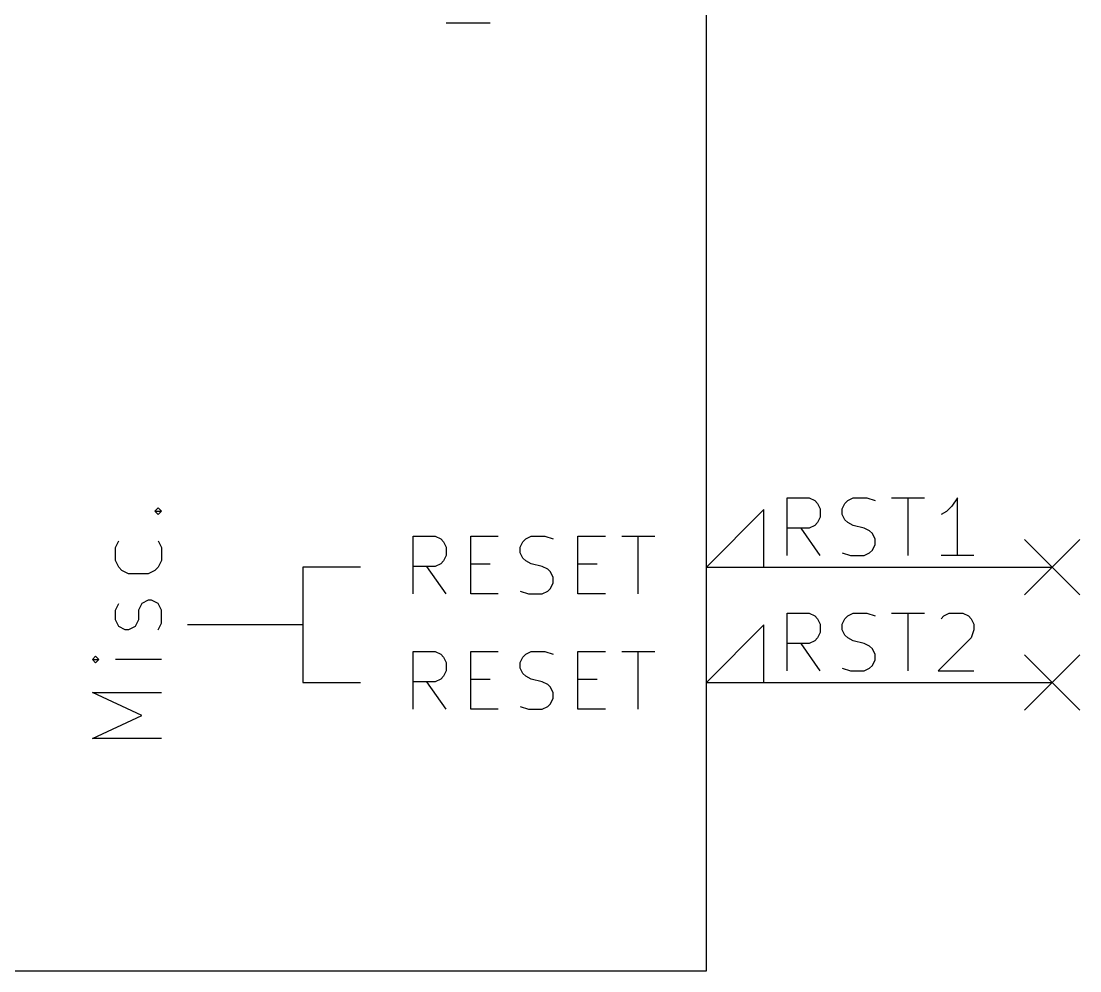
# Model space of a CAD drawing. Extents: x 0.4 to 11.3, y -7.9 to -0.4.
# Drawn here: x 6.506 to 7.424, y -4 to -3.176 of the extents above; entities that cross this region are included whole.
import ezdxf

# ---------------------------------------------------------------- set-up
doc = ezdxf.new("R2010")
doc.units = 0
doc.header["$MEASUREMENT"] = 0
for name, color, linetype in [('BLUE2', 5, 'CONTINUOUS'), ('CYAN2', 4, 'CONTINUOUS'), ('LYELLOW', 51, 'CONTINUOUS'), ('RED2', 1, 'CONTINUOUS'), ('RED3', 11, 'CONTINUOUS')]:
    doc.layers.add(name, color=color, linetype=linetype)

msp = doc.modelspace()

# ---------------------------------------------------------------- linework, layer by layer
at = {"layer": 'BLUE2', "linetype": 'CONTINUOUS'}
for p, q in [((7.376, -3.626), (7.424, -3.674)), ((7.424, -3.626), (7.376, -3.674)), ((7.376, -3.726), (7.424, -3.774)), ((7.424, -3.726), (7.376, -3.774))]:
    msp.add_line(p, q, dxfattribs=at)
at = {"layer": 'CYAN2', "linetype": 'CONTINUOUS'}
for p, q in [((6.87429, -3.17789), (6.91238, -3.17789)), ((6.87429, -3.17789), (6.91238, -3.17789)), ((6.84572, -3.67313), (6.84572, -3.62313)), ((6.84572, -3.62313), (6.86476, -3.62313)), ((6.84572, -3.67313), (6.84572, -3.62313)), ((6.84572, -3.62313), (6.86476, -3.62313)), ((6.86476, -3.62313), (6.86953, -3.62551)), ((6.86476, -3.62313), (6.86953, -3.62551)), ((6.86953, -3.62551), (6.87191, -3.62789)), ((6.86953, -3.62551), (6.87191, -3.62789)), ((6.89572, -3.67313), (6.89572, -3.62313)), ((6.89572, -3.62313), (6.91953, -3.62313)), ((6.89572, -3.67313), (6.89572, -3.62313)), ((6.89572, -3.62313), (6.91953, -3.62313)), ((6.94095, -3.62789), (6.94333, -3.62551)), ((6.94095, -3.62789), (6.94333, -3.62551)), ((6.94333, -3.62551), (6.9481, -3.62313)), ((6.94333, -3.62551), (6.9481, -3.62313)), ((6.9481, -3.62313), (6.96, -3.62313)), ((6.9481, -3.62313), (6.96, -3.62313)), ((6.96, -3.62313), (6.96715, -3.62551)), ((6.96, -3.62313), (6.96715, -3.62551)), ((6.98857, -3.67313), (6.98857, -3.62313)), ((6.98857, -3.62313), (7.01238, -3.62313)), ((6.98857, -3.67313), (6.98857, -3.62313)), ((6.98857, -3.62313), (7.01238, -3.62313)), ((7.02667, -3.62313), (7.05524, -3.62313)), ((7.02667, -3.62313), (7.05524, -3.62313)), ((7.04095, -3.67313), (7.04095, -3.62313)), ((7.04095, -3.67313), (7.04095, -3.62313)), ((6.87191, -3.62789), (6.87429, -3.63265)), ((6.87191, -3.62789), (6.87429, -3.63265)), ((6.87429, -3.63265), (6.87429, -3.6398)), ((6.87429, -3.63265), (6.87429, -3.6398)), ((6.93857, -3.63265), (6.94095, -3.62789)), ((6.93857, -3.63265), (6.94095, -3.62789)), ((6.93857, -3.63742), (6.93857, -3.63265)), ((6.93857, -3.63742), (6.93857, -3.63265)), ((6.87191, -3.64456), (6.86953, -3.64694)), ((6.87191, -3.64456), (6.86953, -3.64694)), ((6.87429, -3.6398), (6.87191, -3.64456)), ((6.87429, -3.6398), (6.87191, -3.64456)), ((6.94095, -3.64218), (6.93857, -3.63742)), ((6.94095, -3.64218), (6.93857, -3.63742)), ((6.94333, -3.64456), (6.94095, -3.64218)), ((6.94333, -3.64456), (6.94095, -3.64218)), ((6.9481, -3.64694), (6.94333, -3.64456)), ((6.9481, -3.64694), (6.94333, -3.64456)), ((6.86476, -3.64932), (6.84572, -3.64932)), ((6.86476, -3.64932), (6.84572, -3.64932)), ((6.87429, -3.67313), (6.85762, -3.64932)), ((6.87429, -3.67313), (6.85762, -3.64932)), ((6.86953, -3.64694), (6.86476, -3.64932)), ((6.86953, -3.64694), (6.86476, -3.64932)), ((6.89572, -3.64694), (6.91239, -3.64694)), ((6.89572, -3.64694), (6.91239, -3.64694)), ((6.95762, -3.64932), (6.9481, -3.64694)), ((6.95762, -3.64932), (6.9481, -3.64694)), ((6.96238, -3.6517), (6.95762, -3.64932)), ((6.96238, -3.6517), (6.95762, -3.64932)), ((6.96476, -3.65408), (6.96238, -3.6517)), ((6.96476, -3.65408), (6.96238, -3.6517)), ((6.96715, -3.65885), (6.96476, -3.65408)), ((6.96715, -3.65885), (6.96476, -3.65408)), ((6.98857, -3.64694), (7.00524, -3.64694)), ((6.98857, -3.64694), (7.00524, -3.64694)), ((6.96476, -3.66837), (6.96715, -3.66361)), ((6.96476, -3.66837), (6.96715, -3.66361)), ((6.96715, -3.66361), (6.96715, -3.65885)), ((6.96715, -3.66361), (6.96715, -3.65885)), ((6.91953, -3.67313), (6.89572, -3.67313)), ((6.91953, -3.67313), (6.89572, -3.67313)), ((6.93857, -3.67075), (6.94572, -3.67313)), ((6.93857, -3.67075), (6.94572, -3.67313)), ((6.94572, -3.67313), (6.95762, -3.67313)), ((6.94572, -3.67313), (6.95762, -3.67313)), ((6.95762, -3.67313), (6.96238, -3.67075)), ((6.95762, -3.67313), (6.96238, -3.67075)), ((6.96238, -3.67075), (6.96476, -3.66837)), ((6.96238, -3.67075), (6.96476, -3.66837)), ((7.01238, -3.67313), (6.98857, -3.67313)), ((7.01238, -3.67313), (6.98857, -3.67313)), ((6.84572, -3.77313), (6.84572, -3.72313)), ((6.84572, -3.72313), (6.86476, -3.72313)), ((6.84572, -3.77313), (6.84572, -3.72313)), ((6.84572, -3.72313), (6.86476, -3.72313)), ((6.86476, -3.72313), (6.86953, -3.72551)), ((6.86476, -3.72313), (6.86953, -3.72551)), ((6.86953, -3.72551), (6.87191, -3.72789)), ((6.86953, -3.72551), (6.87191, -3.72789)), ((6.87191, -3.72789), (6.87429, -3.73265)), ((6.87191, -3.72789), (6.87429, -3.73265)), ((6.89572, -3.77313), (6.89572, -3.72313)), ((6.89572, -3.72313), (6.91953, -3.72313)), ((6.89572, -3.77313), (6.89572, -3.72313)), ((6.89572, -3.72313), (6.91953, -3.72313)), ((6.93857, -3.73265), (6.94095, -3.72789)), ((6.93857, -3.73265), (6.94095, -3.72789)), ((6.94095, -3.72789), (6.94333, -3.72551)), ((6.94095, -3.72789), (6.94333, -3.72551)), ((6.94333, -3.72551), (6.9481, -3.72313)), ((6.94333, -3.72551), (6.9481, -3.72313)), ((6.9481, -3.72313), (6.96, -3.72313)), ((6.9481, -3.72313), (6.96, -3.72313)), ((6.96, -3.72313), (6.96715, -3.72551)), ((6.96, -3.72313), (6.96715, -3.72551)), ((6.98857, -3.77313), (6.98857, -3.72313)), ((6.98857, -3.72313), (7.01238, -3.72313)), ((6.98857, -3.77313), (6.98857, -3.72313)), ((6.98857, -3.72313), (7.01238, -3.72313)), ((7.02667, -3.72313), (7.05524, -3.72313)), ((7.02667, -3.72313), (7.05524, -3.72313)), ((7.04095, -3.77313), (7.04095, -3.72313)), ((7.04095, -3.77313), (7.04095, -3.72313)), ((6.87429, -3.73265), (6.87429, -3.7398)), ((6.87429, -3.73265), (6.87429, -3.7398)), ((6.93857, -3.73742), (6.93857, -3.73265)), ((6.93857, -3.73742), (6.93857, -3.73265)), ((6.94095, -3.74218), (6.93857, -3.73742)), ((6.94095, -3.74218), (6.93857, -3.73742)), ((6.86953, -3.74694), (6.86476, -3.74932)), ((6.86953, -3.74694), (6.86476, -3.74932)), ((6.87191, -3.74456), (6.86953, -3.74694)), ((6.87191, -3.74456), (6.86953, -3.74694)), ((6.87429, -3.7398), (6.87191, -3.74456)), ((6.87429, -3.7398), (6.87191, -3.74456)), ((6.89572, -3.74694), (6.91239, -3.74694)), ((6.89572, -3.74694), (6.91239, -3.74694)), ((6.94333, -3.74456), (6.94095, -3.74218)), ((6.94333, -3.74456), (6.94095, -3.74218)), ((6.9481, -3.74694), (6.94333, -3.74456)), ((6.9481, -3.74694), (6.94333, -3.74456)), ((6.95762, -3.74932), (6.9481, -3.74694)), ((6.95762, -3.74932), (6.9481, -3.74694)), ((6.98857, -3.74694), (7.00524, -3.74694)), ((6.98857, -3.74694), (7.00524, -3.74694)), ((6.86476, -3.74932), (6.84572, -3.74932)), ((6.86476, -3.74932), (6.84572, -3.74932)), ((6.87429, -3.77313), (6.85762, -3.74932)), ((6.87429, -3.77313), (6.85762, -3.74932)), ((6.96238, -3.7517), (6.95762, -3.74932)), ((6.96238, -3.7517), (6.95762, -3.74932)), ((6.96476, -3.75408), (6.96238, -3.7517)), ((6.96476, -3.75408), (6.96238, -3.7517)), ((6.96715, -3.75885), (6.96476, -3.75408)), ((6.96715, -3.75885), (6.96476, -3.75408)), ((6.96476, -3.76837), (6.96715, -3.76361)), ((6.96476, -3.76837), (6.96715, -3.76361)), ((6.96715, -3.76361), (6.96715, -3.75885)), ((6.96715, -3.76361), (6.96715, -3.75885)), ((6.91953, -3.77313), (6.89572, -3.77313)), ((6.91953, -3.77313), (6.89572, -3.77313)), ((6.93857, -3.77075), (6.94572, -3.77313)), ((6.93857, -3.77075), (6.94572, -3.77313)), ((6.94572, -3.77313), (6.95762, -3.77313)), ((6.94572, -3.77313), (6.95762, -3.77313)), ((6.95762, -3.77313), (6.96238, -3.77075)), ((6.95762, -3.77313), (6.96238, -3.77075)), ((6.96238, -3.77075), (6.96476, -3.76837)), ((6.96238, -3.77075), (6.96476, -3.76837)), ((7.01238, -3.77313), (6.98857, -3.77313)), ((7.01238, -3.77313), (6.98857, -3.77313))]:
    msp.add_line(p, q, dxfattribs=at)
at = {"layer": 'LYELLOW', "linetype": 'CONTINUOUS'}
for p, q in [((7.1, -4), (7.1, -1.9)), ((5.7, -4), (7.1, -4))]:
    msp.add_line(p, q, dxfattribs=at)
at = {"layer": 'RED2', "linetype": 'CONTINUOUS'}
for p, q in [((7.1, -4), (7.1, -1.9)), ((6.62165, -3.60142), (6.62451, -3.59856)), ((6.62451, -3.59856), (6.62736, -3.60142)), ((7.15, -3.6), (7.1, -3.65)), ((7.15, -3.6), (7.1, -3.65)), ((7.15, -3.65), (7.15, -3.6)), ((7.15, -3.65), (7.15, -3.6)), ((6.62451, -3.60428), (6.62165, -3.60142)), ((6.62165, -3.60142), (6.62736, -3.60142)), ((6.62736, -3.60142), (6.62451, -3.60428)), ((6.58736, -3.63285), (6.59022, -3.62714)), ((6.62451, -3.62714), (6.62736, -3.63285)), ((6.58736, -3.64428), (6.58736, -3.63285)), ((6.62736, -3.63285), (6.62736, -3.64428)), ((6.59022, -3.64999), (6.58736, -3.64428)), ((6.62736, -3.64428), (6.62451, -3.64999)), ((6.59308, -3.65285), (6.59022, -3.64999)), ((6.59879, -3.65571), (6.59308, -3.65285)), ((6.62165, -3.65285), (6.61593, -3.65571)), ((6.62451, -3.64999), (6.62165, -3.65285)), ((6.8, -3.65), (6.75, -3.65)), ((6.75, -3.65), (6.75, -3.75)), ((7.1, -3.65), (7.4, -3.65)), ((7.1, -3.65), (7.4, -3.65)), ((6.61593, -3.65571), (6.59879, -3.65571)), ((6.58736, -3.68713), (6.59022, -3.68142)), ((6.61022, -3.68142), (6.60736, -3.68713)), ((6.61593, -3.67856), (6.61022, -3.68142)), ((6.61879, -3.67856), (6.61593, -3.67856)), ((6.62451, -3.68142), (6.61879, -3.67856)), ((6.62736, -3.68713), (6.62451, -3.68142)), ((6.58736, -3.69571), (6.58736, -3.68713)), ((6.60736, -3.68713), (6.60736, -3.69571)), ((6.62736, -3.69856), (6.62736, -3.68713)), ((6.59022, -3.70142), (6.58736, -3.69571)), ((6.60736, -3.69571), (6.60451, -3.70142)), ((6.62451, -3.70428), (6.62736, -3.69856)), ((6.75, -3.7), (6.65, -3.7)), ((7.15, -3.7), (7.1, -3.75)), ((7.15, -3.7), (7.1, -3.75)), ((7.15, -3.75), (7.15, -3.7)), ((7.15, -3.75), (7.15, -3.7)), ((6.59593, -3.70428), (6.59022, -3.70142)), ((6.59879, -3.70428), (6.59593, -3.70428)), ((6.60451, -3.70142), (6.59879, -3.70428)), ((6.57022, -3.72713), (6.56736, -3.72999)), ((6.57308, -3.72999), (6.57022, -3.72713)), ((6.56736, -3.72999), (6.57022, -3.73285)), ((6.56736, -3.72999), (6.57308, -3.72999)), ((6.57022, -3.73285), (6.57308, -3.72999)), ((6.62736, -3.72999), (6.58736, -3.72999)), ((6.75, -3.75), (6.8, -3.75)), ((7.1, -3.75), (7.4, -3.75)), ((7.1, -3.75), (7.4, -3.75)), ((6.61022, -3.77856), (6.56736, -3.75856)), ((6.56736, -3.75856), (6.62736, -3.75856)), ((6.56736, -3.79856), (6.61022, -3.77856)), ((6.62736, -3.79856), (6.56736, -3.79856)), ((5.7, -4), (7.1, -4))]:
    msp.add_line(p, q, dxfattribs=at)
at = {"layer": 'RED3', "linetype": 'CONTINUOUS'}
for p, q in [((7.17024, -3.63988), (7.17024, -3.58988)), ((7.17024, -3.58988), (7.18928, -3.58988)), ((7.17024, -3.63988), (7.17024, -3.58988)), ((7.17024, -3.58988), (7.18928, -3.58988)), ((7.18928, -3.58988), (7.19405, -3.59226)), ((7.18928, -3.58988), (7.19405, -3.59226)), ((7.22262, -3.59226), (7.22738, -3.58988)), ((7.22262, -3.59226), (7.22738, -3.58988)), ((7.22738, -3.58988), (7.23928, -3.58988)), ((7.22738, -3.58988), (7.23928, -3.58988)), ((7.23928, -3.58988), (7.24643, -3.59226)), ((7.23928, -3.58988), (7.24643, -3.59226)), ((7.26071, -3.58988), (7.28928, -3.58988)), ((7.26071, -3.58988), (7.28928, -3.58988)), ((7.275, -3.63988), (7.275, -3.58988)), ((7.275, -3.63988), (7.275, -3.58988)), ((7.31785, -3.58988), (7.31309, -3.59702)), ((7.31785, -3.58988), (7.31309, -3.59702)), ((7.31785, -3.63988), (7.31785, -3.58988)), ((7.31785, -3.63988), (7.31785, -3.58988)), ((7.19405, -3.59226), (7.19643, -3.59464)), ((7.19405, -3.59226), (7.19643, -3.59464)), ((7.19643, -3.59464), (7.19881, -3.5994)), ((7.19643, -3.59464), (7.19881, -3.5994)), ((7.19881, -3.5994), (7.19881, -3.60655)), ((7.19881, -3.5994), (7.19881, -3.60655)), ((7.21786, -3.5994), (7.22024, -3.59464)), ((7.21786, -3.5994), (7.22024, -3.59464)), ((7.21786, -3.60417), (7.21786, -3.5994)), ((7.21786, -3.60417), (7.21786, -3.5994)), ((7.22024, -3.59464), (7.22262, -3.59226)), ((7.22024, -3.59464), (7.22262, -3.59226)), ((7.31309, -3.59702), (7.30833, -3.60178)), ((7.31309, -3.59702), (7.30833, -3.60178)), ((7.19881, -3.60655), (7.19643, -3.61131)), ((7.19881, -3.60655), (7.19643, -3.61131)), ((7.22024, -3.60893), (7.21786, -3.60417)), ((7.22024, -3.60893), (7.21786, -3.60417)), ((7.22262, -3.61131), (7.22024, -3.60893)), ((7.22262, -3.61131), (7.22024, -3.60893)), ((7.30833, -3.60178), (7.30357, -3.60417)), ((7.30833, -3.60178), (7.30357, -3.60417)), ((7.18928, -3.61607), (7.17024, -3.61607)), ((7.18928, -3.61607), (7.17024, -3.61607)), ((7.19881, -3.63988), (7.18214, -3.61607)), ((7.19881, -3.63988), (7.18214, -3.61607)), ((7.19405, -3.61369), (7.18928, -3.61607)), ((7.19405, -3.61369), (7.18928, -3.61607)), ((7.19643, -3.61131), (7.19405, -3.61369)), ((7.19643, -3.61131), (7.19405, -3.61369)), ((7.22738, -3.61369), (7.22262, -3.61131)), ((7.22738, -3.61369), (7.22262, -3.61131)), ((7.23691, -3.61607), (7.22738, -3.61369)), ((7.23691, -3.61607), (7.22738, -3.61369)), ((7.24167, -3.61845), (7.23691, -3.61607)), ((7.24167, -3.61845), (7.23691, -3.61607)), ((7.24405, -3.62083), (7.24167, -3.61845)), ((7.24405, -3.62083), (7.24167, -3.61845)), ((7.24643, -3.62559), (7.24405, -3.62083)), ((7.24643, -3.62559), (7.24405, -3.62083)), ((7.24643, -3.63035), (7.24643, -3.62559)), ((7.24643, -3.63035), (7.24643, -3.62559)), ((7.24167, -3.6375), (7.24405, -3.63512)), ((7.24167, -3.6375), (7.24405, -3.63512)), ((7.24405, -3.63512), (7.24643, -3.63035)), ((7.24405, -3.63512), (7.24643, -3.63035)), ((7.21786, -3.6375), (7.225, -3.63988)), ((7.21786, -3.6375), (7.225, -3.63988)), ((7.225, -3.63988), (7.23691, -3.63988)), ((7.225, -3.63988), (7.23691, -3.63988)), ((7.23691, -3.63988), (7.24167, -3.6375)), ((7.23691, -3.63988), (7.24167, -3.6375)), ((7.33214, -3.63988), (7.30357, -3.63988)), ((7.33214, -3.63988), (7.30357, -3.63988)), ((7.17024, -3.73988), (7.17024, -3.68988)), ((7.17024, -3.68988), (7.18928, -3.68988)), ((7.17024, -3.73988), (7.17024, -3.68988)), ((7.17024, -3.68988), (7.18928, -3.68988)), ((7.18928, -3.68988), (7.19405, -3.69226)), ((7.18928, -3.68988), (7.19405, -3.69226)), ((7.22262, -3.69226), (7.22738, -3.68988)), ((7.22262, -3.69226), (7.22738, -3.68988)), ((7.22738, -3.68988), (7.23928, -3.68988)), ((7.22738, -3.68988), (7.23928, -3.68988)), ((7.23928, -3.68988), (7.24643, -3.69226)), ((7.23928, -3.68988), (7.24643, -3.69226)), ((7.26071, -3.68988), (7.28928, -3.68988)), ((7.26071, -3.68988), (7.28928, -3.68988)), ((7.275, -3.73988), (7.275, -3.68988)), ((7.275, -3.73988), (7.275, -3.68988)), ((7.30595, -3.69226), (7.31071, -3.68988)), ((7.30595, -3.69226), (7.31071, -3.68988)), ((7.31071, -3.68988), (7.32262, -3.68988)), ((7.31071, -3.68988), (7.32262, -3.68988)), ((7.32262, -3.68988), (7.32738, -3.69226)), ((7.32262, -3.68988), (7.32738, -3.69226)), ((7.19405, -3.69226), (7.19643, -3.69464)), ((7.19405, -3.69226), (7.19643, -3.69464)), ((7.19643, -3.69464), (7.19881, -3.6994)), ((7.19643, -3.69464), (7.19881, -3.6994)), ((7.19881, -3.6994), (7.19881, -3.70655)), ((7.19881, -3.6994), (7.19881, -3.70655)), ((7.21786, -3.6994), (7.22024, -3.69464)), ((7.21786, -3.6994), (7.22024, -3.69464)), ((7.21786, -3.70417), (7.21786, -3.6994)), ((7.21786, -3.70417), (7.21786, -3.6994)), ((7.22024, -3.69464), (7.22262, -3.69226)), ((7.22024, -3.69464), (7.22262, -3.69226)), ((7.30357, -3.69464), (7.30595, -3.69226)), ((7.30357, -3.69464), (7.30595, -3.69226)), ((7.32738, -3.69226), (7.32976, -3.69464)), ((7.32738, -3.69226), (7.32976, -3.69464)), ((7.32976, -3.69464), (7.33214, -3.6994)), ((7.32976, -3.69464), (7.33214, -3.6994)), ((7.33214, -3.6994), (7.33214, -3.70417)), ((7.33214, -3.6994), (7.33214, -3.70417)), ((7.19881, -3.70655), (7.19643, -3.71131)), ((7.19881, -3.70655), (7.19643, -3.71131)), ((7.22024, -3.70893), (7.21786, -3.70417)), ((7.22024, -3.70893), (7.21786, -3.70417)), ((7.22262, -3.71131), (7.22024, -3.70893)), ((7.22262, -3.71131), (7.22024, -3.70893)), ((7.33214, -3.70417), (7.32976, -3.71131)), ((7.33214, -3.70417), (7.32976, -3.71131)), ((7.18928, -3.71607), (7.17024, -3.71607)), ((7.18928, -3.71607), (7.17024, -3.71607)), ((7.19881, -3.73988), (7.18214, -3.71607)), ((7.19881, -3.73988), (7.18214, -3.71607)), ((7.19405, -3.71369), (7.18928, -3.71607)), ((7.19405, -3.71369), (7.18928, -3.71607)), ((7.19643, -3.71131), (7.19405, -3.71369)), ((7.19643, -3.71131), (7.19405, -3.71369)), ((7.22738, -3.71369), (7.22262, -3.71131)), ((7.22738, -3.71369), (7.22262, -3.71131)), ((7.23691, -3.71607), (7.22738, -3.71369)), ((7.23691, -3.71607), (7.22738, -3.71369)), ((7.24167, -3.71845), (7.23691, -3.71607)), ((7.24167, -3.71845), (7.23691, -3.71607)), ((7.24405, -3.72083), (7.24167, -3.71845)), ((7.24405, -3.72083), (7.24167, -3.71845)), ((7.32976, -3.71131), (7.30119, -3.73988)), ((7.32976, -3.71131), (7.30119, -3.73988)), ((7.24643, -3.72559), (7.24405, -3.72083)), ((7.24643, -3.72559), (7.24405, -3.72083)), ((7.24643, -3.73035), (7.24643, -3.72559)), ((7.24643, -3.73035), (7.24643, -3.72559)), ((7.21786, -3.7375), (7.225, -3.73988)), ((7.21786, -3.7375), (7.225, -3.73988)), ((7.23691, -3.73988), (7.24167, -3.7375)), ((7.23691, -3.73988), (7.24167, -3.7375)), ((7.24167, -3.7375), (7.24405, -3.73512)), ((7.24167, -3.7375), (7.24405, -3.73512)), ((7.24405, -3.73512), (7.24643, -3.73035)), ((7.24405, -3.73512), (7.24643, -3.73035)), ((7.225, -3.73988), (7.23691, -3.73988)), ((7.225, -3.73988), (7.23691, -3.73988)), ((7.30119, -3.73988), (7.33214, -3.73988)), ((7.30119, -3.73988), (7.33214, -3.73988))]:
    msp.add_line(p, q, dxfattribs=at)

doc.saveas('drawing.dxf')
